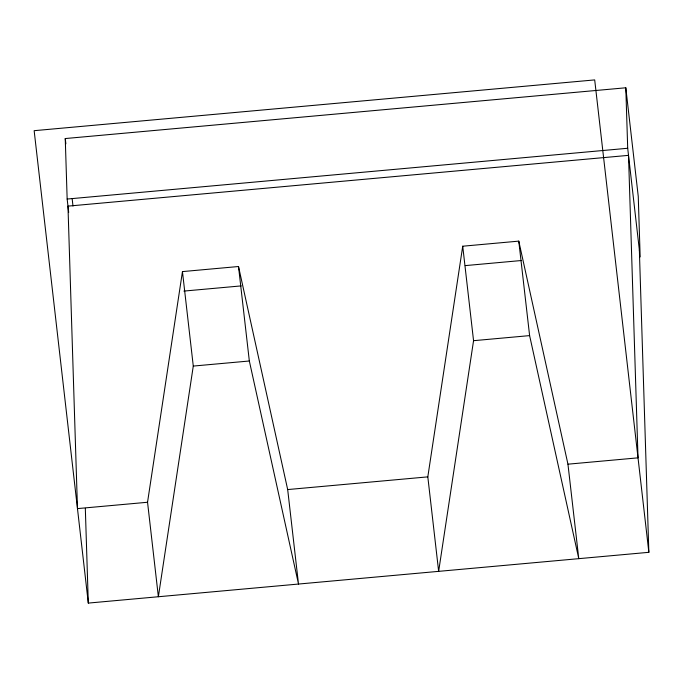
<?xml version="1.0" encoding="UTF-8"?>
<svg xmlns="http://www.w3.org/2000/svg" width="683" height="683" viewBox="0 0 683 683"><rect width="100%" height="100%" fill="white"/><g stroke="black" fill="none" stroke-linecap="round" stroke-linejoin="round"><path stroke-width="1.02" d="M182.455 271.595L193.28 366.071L158.371 596.737L147.545 502.261L182.455 271.595L238.512 266.515L287.68 489.566L298.505 584.05L249.338 361L238.512 266.515M462.724 246.213L473.558 340.689L438.648 571.355L427.814 476.871L462.724 246.213L518.781 241.133L567.949 464.184L578.783 558.66L529.615 335.609L518.781 241.133M68.693 212.43L67.156 199.043L65.252 138.547L625.799 87.783L638.255 196.431L640.159 256.928L627.703 148.271L625.799 87.783M67.156 199.043L627.703 148.271M183.898 291.086L241.227 285.895M465.234 265.61L521.505 260.513M193.28 366.071L249.338 361M473.558 340.689L529.615 335.609M147.545 502.261L77.478 508.604L67.967 206.129L628.514 155.357L638.016 457.841L567.949 464.184M287.68 489.566L427.814 476.871M648.85 552.316L594.697 79.911L34.15 130.684L88.303 603.089L648.85 552.316L639.348 249.841M65.252 138.547L65.858 143.823M72.15 198.676L72.996 206.061M85.324 508.297L88.303 603.089"/></g></svg>
